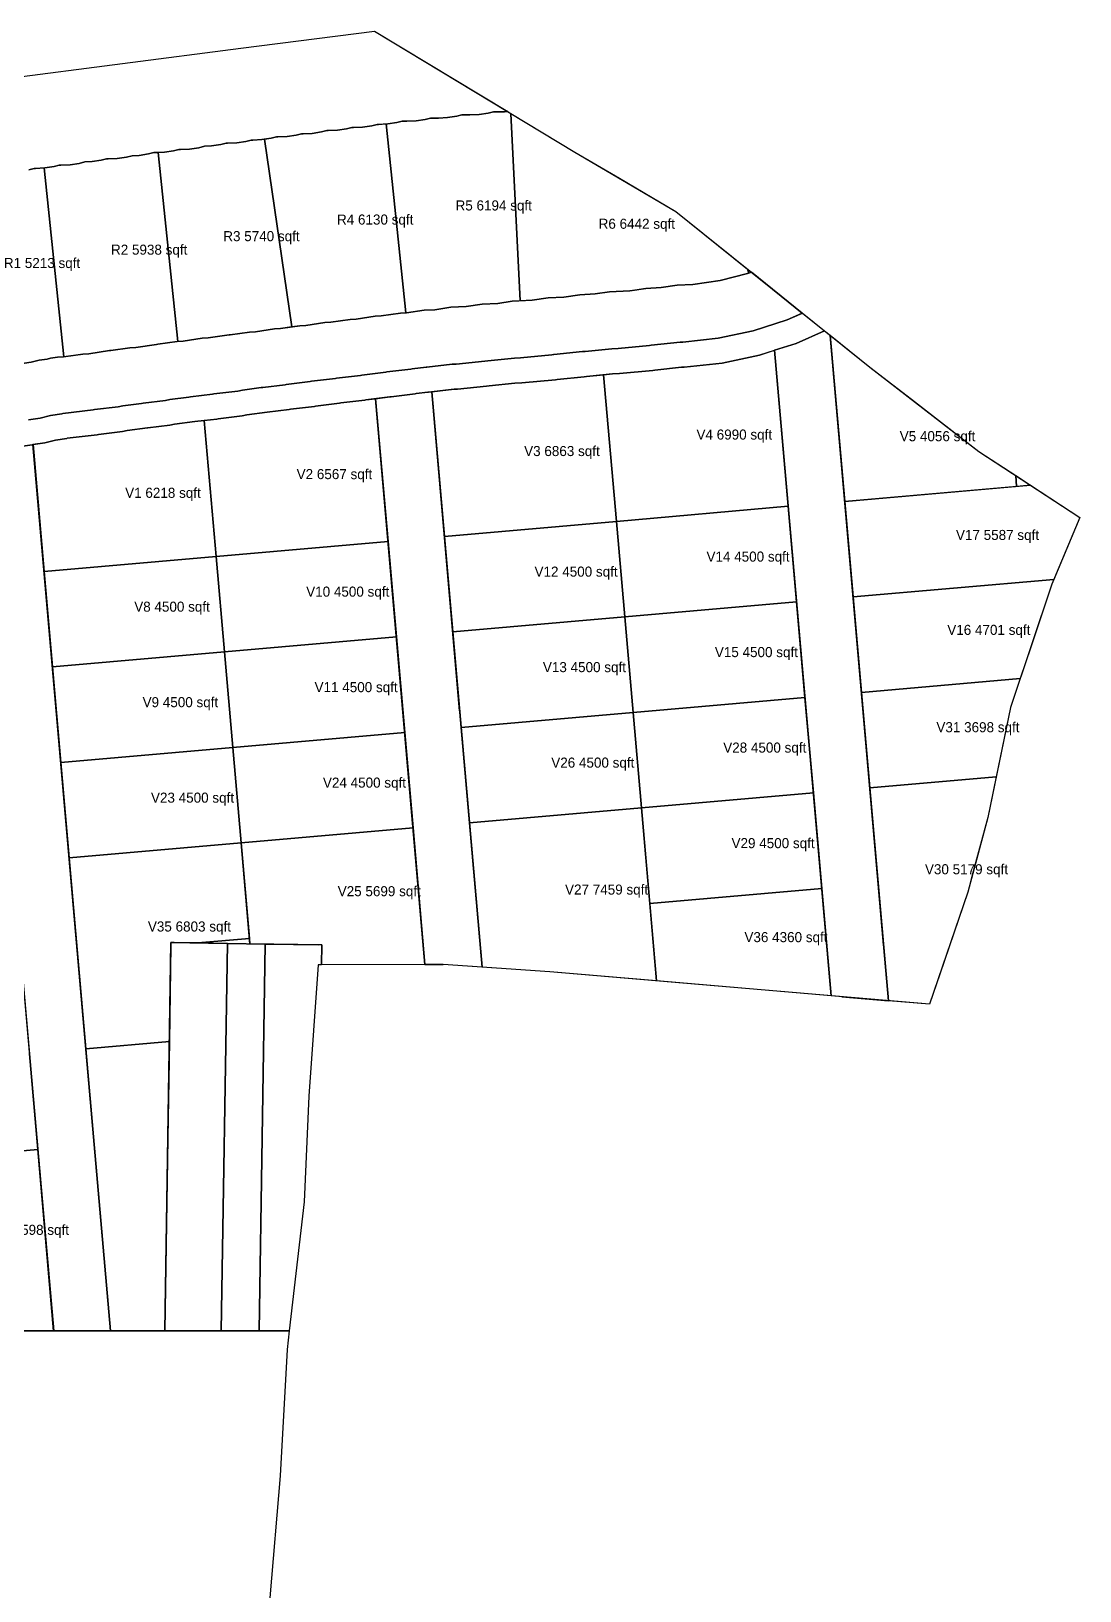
# Model space of a CAD drawing. Header units: metres. Extents: x 119 to 464, y -551 to -55.
# Drawn here: x 297.8 to 464.4, y -302.9 to -54.9 of the extents above; entities that cross this region are included whole.
import ezdxf

# ---------------------------------------------------------------- set-up
doc = ezdxf.new("R2010")
doc.units = ezdxf.units.M
for name, color, linetype in [('AMENITIES', 6, 'Continuous'), ('COLONY', 3, 'Continuous'), ('GARDENS', 82, 'Continuous'), ('PLOTS', 1, 'Continuous'), ('RESORT', 2, 'Continuous'), ('RIVER_PROMENADE', 62, 'Continuous'), ('ROADS', 8, 'Continuous'), ('TEXT', 7, 'Continuous')]:
    doc.layers.add(name, color=color, linetype=linetype)

msp = doc.modelspace()

# ---------------------------------------------------------------- linework, layer by layer
at = {"layer": 'AMENITIES'}
msp.add_lwpolyline([(319.01, -261.53), (319.01, -261.53), (319.01, -261.53), (319.01, -261.53), (310.4, -261.53), (310.4, -261.53), (310.4, -261.53), (310.4, -261.53), (310.4, -261.53), (307.81, -231.91), (307.81, -231.91), (307.81, -231.91), (306.48, -216.73), (306.48, -216.73), (306.49, -216.73), (319.75, -215.57), (319.75, -215.57), (319.75, -215.57), (319.5, -230.89), (319.5, -230.89), (319.5, -230.89), (319.5, -230.89), (319.01, -261.53), (319.01, -261.53)], close=True, dxfattribs=at)
at = {"layer": 'COLONY'}
msp.add_lwpolyline([(293.47, -62.5), (331.12, -57.65), (352.37, -54.94), (384.19, -74.16), (400.25, -83.6), (431.09, -108.36), (448.39, -121.73), (464.45, -132.24), (460.01, -142.83), (453.45, -162.43), (449.83, -179.95), (446.64, -191.8), (440.55, -209.62), (380.23, -204.48), (363.26, -203.28), (343.39, -203.37), (341.9, -224.25), (341.2, -241.03), (338.8, -261.53), (224.09, -261.53)], dxfattribs=at)
at = {"layer": 'GARDENS'}
for points in [[(400.25, -83.6), (400.25, -83.6), (400.25, -83.6), (400.25, -83.6)], [(411.61, -93.48), (411.61, -93.48), (411.61, -93.48), (411.61, -93.48)], [(417.92, -100.82), (420.35, -99.74), (412.26, -93.25), (411.83, -93.4), (411.83, -93.4), (411.83, -93.4), (411.66, -92.76), (420.36, -99.74), (417.92, -100.82)], [(392.93, -96.21), (392.93, -96.21), (392.93, -96.21), (392.93, -96.21)], [(397.93, -95.71), (397.93, -95.71), (397.93, -95.71), (397.93, -95.71)], [(402.93, -95.21), (402.93, -95.21), (402.93, -95.21), (402.93, -95.21)], [(407.31, -94.56), (407.31, -94.56), (407.31, -94.56), (407.31, -94.56)], [(375.5, -97.81), (375.5, -97.81), (375.5, -97.81), (375.5, -97.81), (375.5, -97.81)], [(377.43, -97.71), (377.43, -97.71), (377.43, -97.71), (377.43, -97.71)], [(382.43, -97.21), (382.43, -97.21), (382.43, -97.21), (382.43, -97.21)], [(387.43, -96.71), (387.43, -96.71), (387.43, -96.71), (387.43, -96.71)], [(424.78, -103.29), (427.09, -129.69), (427.09, -129.69), (427.09, -129.69), (427.09, -129.69), (427.09, -129.69), (428.41, -144.87), (428.41, -144.87), (428.41, -144.87), (428.41, -144.87), (428.41, -144.87), (429.74, -160.05), (429.74, -160.05), (429.74, -160.05), (429.74, -160.05), (431.07, -175.23), (431.07, -175.23), (431.07, -175.23), (431.07, -175.24), (432.4, -190.42), (432.4, -190.42), (432.4, -190.42), (433.26, -200.23), (424.77, -103.29), (424.78, -103.29)], [(424.93, -208.29), (424.93, -208.29), (423.43, -191.2), (423.43, -191.2), (423.43, -191.2), (423.43, -191.2), (422.1, -176.02), (420.77, -160.84), (419.45, -145.66), (418.12, -130.47), (418.12, -130.47), (418.12, -130.47), (418.12, -130.47), (415.95, -105.67), (415.95, -105.67), (415.95, -105.67), (419.36, -104.56), (415.95, -105.67), (424.93, -208.29), (424.93, -208.29), (424.93, -208.29)], [(396.91, -108.8), (396.91, -108.8), (396.91, -108.8), (396.91, -108.8)], [(401.16, -108.36), (401.16, -108.36), (401.16, -108.36), (401.16, -108.36)], [(370.16, -111.36), (370.16, -111.36), (370.16, -111.36), (370.16, -111.36)], [(374.66, -110.91), (374.66, -110.91), (374.66, -110.91), (374.66, -110.91)], [(381.41, -110.3), (381.41, -110.3), (381.41, -110.3), (381.41, -110.3)], [(385.66, -109.86), (385.66, -109.86), (385.66, -109.86), (385.66, -109.86)], [(388.75, -109.56), (388.75, -109.56), (388.75, -109.56), (388.75, -109.56), (388.75, -109.56), (388.75, -109.56), (388.75, -109.56)], [(390.16, -109.41), (390.16, -109.41), (390.16, -109.41), (390.16, -109.41)], [(347, -114.04), (347, -114.04), (347, -114.04), (347, -114.04)], [(351, -113.54), (351, -113.54), (351, -113.54), (351, -113.54)], [(357.97, -175.74), (357.16, -166.4), (355.83, -151.22), (354.5, -136.04), (354.5, -136.04), (354.5, -136.04), (354.5, -136.04), (352.51, -113.36), (352.51, -113.36), (352.51, -113.36), (352.52, -113.36), (357.97, -175.74)], [(361.45, -112.26), (361.45, -112.26), (361.45, -112.26), (363.47, -135.25), (363.47, -135.25), (363.47, -135.25), (363.47, -135.25), (364.79, -150.44), (365.89, -162.98), (361.45, -112.26), (361.45, -112.26)], [(365.03, -111.87), (365.03, -111.87), (365.03, -111.87), (365.03, -111.87)], [(332.06, -115.92), (332.06, -115.92), (332.06, -115.92), (332.06, -115.92)], [(335.3, -115.51), (335.3, -115.51), (335.3, -115.51), (335.3, -115.51)], [(339, -115.04), (339, -115.04), (339, -115.04), (339, -115.04)], [(343, -114.54), (343, -114.54), (343, -114.54), (343, -114.54)], [(313.06, -118.42), (313.06, -118.42), (313.06, -118.42), (313.06, -118.42)], [(316.3, -118.01), (316.3, -118.01), (316.3, -118.01), (316.3, -118.01)], [(320.56, -117.42), (320.56, -117.42), (320.56, -117.42), (320.56, -117.42)], [(323.8, -117.01), (323.8, -117.01), (323.8, -117.01), (323.8, -117.01)], [(325.28, -116.83), (325.28, -116.83), (325.28, -116.83), (325.28, -116.83), (325.28, -116.83), (325.28, -116.83), (325.28, -116.83)], [(327.5, -116.54), (327.5, -116.54), (327.5, -116.54), (327.5, -116.54)], [(298.07, -120.65), (298.08, -120.65), (298.08, -120.65), (298.08, -120.65), (299.84, -140.82), (299.84, -140.82), (299.84, -140.82), (299.84, -140.82), (301.17, -156), (302.5, -171.19), (303.83, -186.37), (303.83, -186.37), (303.83, -186.37), (303.83, -186.37), (306.48, -216.73), (306.48, -216.73), (306.49, -216.73), (306.48, -216.73), (306.48, -216.73), (307.81, -231.91), (307.81, -231.91), (307.81, -231.91), (310.4, -261.53), (310.4, -261.53), (310.4, -261.53), (310.4, -261.53), (310.4, -261.53), (310.4, -261.53), (298.07, -120.65)], [(301.67, -119.97), (301.67, -119.97), (301.67, -119.97), (301.67, -119.97)], [(303.53, -119.66), (303.53, -119.66), (303.53, -119.66), (303.53, -119.66), (303.53, -119.66)], [(308.5, -119.04), (308.5, -119.04), (308.5, -119.04), (308.5, -119.04)], [(456.61, -127.11), (456.61, -127.11), (454.41, -127.3), (454.41, -127.3), (454.41, -127.3), (454.26, -125.57), (454.26, -125.57), (454.26, -125.57), (456.61, -127.11), (456.61, -127.11)], [(390.79, -132.86), (390.79, -132.86), (390.79, -132.86), (390.79, -132.86), (390.79, -132.86), (390.79, -132.86), (390.79, -132.86)], [(464.45, -132.24), (464.45, -132.24), (464.45, -132.24), (464.45, -132.24), (464.45, -132.24)], [(327.17, -138.43), (327.17, -138.43), (327.17, -138.43), (327.17, -138.43), (327.17, -138.43), (327.17, -138.43), (327.17, -138.43)], [(460.32, -142.08), (460.32, -142.08), (460.32, -142.08), (460.32, -142.08), (460.32, -142.08), (460.32, -142.08), (460.32, -142.08)], [(454.98, -157.84), (454.98, -157.84), (454.98, -157.84), (454.98, -157.84), (454.98, -157.84)], [(451.17, -173.48), (451.17, -173.48), (451.17, -173.48), (451.17, -173.48), (451.17, -173.48)], [(394.78, -178.41), (394.78, -178.41), (394.78, -178.41), (394.78, -178.41), (394.78, -178.41)], [(449.83, -179.95), (449.83, -179.95), (449.83, -179.95), (449.83, -179.95)], [(331.16, -183.98), (331.16, -183.98), (331.16, -183.98), (331.16, -183.98), (331.16, -183.98), (331.16, -183.98), (331.16, -183.98)], [(447.36, -189.11), (447.36, -189.11), (447.36, -189.11), (447.36, -189.11)], [(446.64, -191.8), (446.64, -191.8), (446.64, -191.8), (446.64, -191.8), (446.64, -191.8), (446.64, -191.8)], [(396.11, -193.59), (396.11, -193.59), (396.11, -193.59), (396.11, -193.59), (396.11, -193.59)], [(320.01, -199.81), (320.01, -199.81), (320.54, -199.82), (320.01, -199.81), (320.01, -199.81)], [(329, -199.95), (324.28, -199.88), (332.48, -199.16), (332.48, -199.16), (332.48, -199.16), (332.56, -200.01), (332.56, -200.01), (332.56, -200.01), (343.46, -200.18), (335, -200.05), (329, -199.95)], [(328.01, -261.53), (329, -199.95), (335, -200.05), (334.01, -261.53), (328.01, -261.53)], [(344, -200.2), (344, -200.2), (344, -200.2), (343.95, -203.37), (343.95, -203.37), (344, -200.2)], [(360.38, -203.29), (363.26, -203.28), (360.38, -203.29), (360.38, -203.29)], [(397.18, -205.92), (397.18, -205.92), (397.18, -205.92), (397.18, -205.92), (397.18, -205.92), (397.18, -205.92), (397.18, -205.92)], [(434.03, -209.06), (434.03, -209.06), (434.03, -209.06), (434.03, -209.06), (434.03, -209.06), (434.03, -209.06), (426.63, -208.43), (434.03, -209.06)], [(440.55, -209.62), (440.55, -209.62), (440.55, -209.62), (440.55, -209.62), (440.55, -209.62), (440.55, -209.62), (440.55, -209.62)], [(319.75, -215.57), (319.75, -215.57), (319.75, -215.57), (319.75, -215.57), (319.75, -215.57)], [(319.01, -261.53), (319.01, -261.53), (319.01, -261.53), (319.01, -261.53), (319.01, -261.53), (319.01, -261.53), (319.01, -261.53)]]:
    msp.add_lwpolyline(points, close=True, dxfattribs=at)
for points in [[(297.35, -116.71), (299.23, -116.45), (300.87, -116.05), (302.64, -115.77), (302.81, -115.73), (307.63, -115.15), (307.84, -115.1), (311.63, -114.65), (312.35, -114.49), (315.33, -114.1), (315.59, -114.07), (319.13, -113.65), (319.85, -113.49), (322.83, -113.1), (323.09, -113.07), (326.63, -112.65), (326.84, -112.6), (330.63, -112.15), (331.35, -111.99), (334.33, -111.6), (334.59, -111.57), (338.13, -111.15), (338.34, -111.1), (342.13, -110.65), (342.34, -110.6), (346.13, -110.15), (346.34, -110.1), (350.13, -109.65), (350.34, -109.6), (354.13, -109.15), (354.34, -109.1), (358.13, -108.65), (358.34, -108.6), (360.57, -108.34), (360.68, -108.33), (364.7, -107.88), (365.35, -107.85), (369.91, -107.37), (370.35, -107.35), (374.58, -106.91), (375.58, -106.86), (380.55, -106.4), (380.8, -106.35), (380.85, -106.35), (385.41, -105.87), (385.85, -105.85), (390.08, -105.41), (391.08, -105.36), (396.05, -104.9), (396.3, -104.85), (396.35, -104.85), (400.91, -104.37), (401.35, -104.35), (406.99, -103.76), (412.53, -102.58), (417.92, -100.82), (420.36, -99.74), (423.86, -102.55), (419.36, -104.56), (419.36, -104.56), (413.57, -106.44), (407.61, -107.71), (401.56, -108.34), (401.16, -108.36), (396.91, -108.8), (396.61, -108.86), (391.27, -109.36), (390.16, -109.41), (386.06, -109.84), (385.66, -109.86), (381.41, -110.3), (381.11, -110.36), (375.77, -110.86), (374.66, -110.91), (370.56, -111.34), (370.16, -111.36), (365.56, -111.84), (365.03, -111.87), (360.92, -112.32), (360.84, -112.32), (359, -112.54), (358.8, -112.59), (355, -113.04), (354.8, -113.09), (351, -113.54), (350.8, -113.59), (347, -114.04), (346.8, -114.09), (343, -114.54), (342.8, -114.59), (339, -115.04), (338.8, -115.09), (335.31, -115.51), (335.3, -115.51), (332.06, -115.92), (331.3, -116.09), (327.5, -116.54), (327.3, -116.59), (323.81, -117.01), (323.8, -117.01), (320.56, -117.42), (319.8, -117.59), (316.31, -118.01), (316.3, -118.01), (313.06, -118.42), (312.3, -118.59), (308.5, -119.04), (308.3, -119.09), (303.53, -119.66), (303.46, -119.68), (301.67, -119.97), (299.98, -120.38), (298.07, -120.65), (297.96, -120.68), (296.45, -120.92)], [(293.08, -166.88), (301.37, -261.53), (301.37, -261.53), (301.37, -261.53), (301.37, -261.53), (301.37, -261.53), (301.37, -261.53), (301.37, -261.53), (301.37, -261.52), (301.37, -261.52), (301.37, -261.52), (301.37, -261.52), (301.37, -261.52), (301.37, -261.52), (301.37, -261.52), (301.36, -261.52), (301.36, -261.52), (301.36, -261.52), (298.84, -232.7), (298.84, -232.7), (298.84, -232.7), (298.84, -232.7), (298.84, -232.7), (297.51, -217.52)]]:
    msp.add_lwpolyline(points, dxfattribs=at)
at = {"layer": 'PLOTS'}
for points in [[(354.47, -69.68), (355.93, -69.46), (356.76, -69.25), (357.5, -69.25), (358.97, -69.18), (360.43, -68.96), (361.26, -68.75), (362.5, -68.75), (363.97, -68.68), (365.43, -68.46), (366.26, -68.25), (367.5, -68.25), (368.97, -68.18), (370.43, -67.96), (371.26, -67.75), (373, -67.75), (373.54, -67.72), (374.01, -68), (375.5, -97.81), (374.23, -97.87), (371.93, -98.21), (369.48, -98.33), (366.93, -98.71), (364.48, -98.83), (361.93, -99.21), (360.23, -99.29), (357.43, -99.71), (357.36, -99.71), (354.21, -69.69), (354.47, -69.68)], [(374.01, -68), (374.01, -68), (384.19, -74.16), (384.19, -74.16), (391.28, -78.33), (400.25, -83.6), (400.25, -83.6), (411.65, -92.76), (411.66, -92.76), (411.66, -92.76), (411.83, -93.4), (411.83, -93.4), (411.83, -93.4), (411.61, -93.48), (411.61, -93.48), (407.31, -94.56), (407.31, -94.56), (402.93, -95.21), (402.93, -95.21), (400.48, -95.33), (400.48, -95.33), (397.93, -95.71), (397.93, -95.71), (395.48, -95.83), (395.48, -95.83), (393.73, -96.09), (392.93, -96.21), (392.93, -96.21), (389.73, -96.37), (389.73, -96.37), (387.43, -96.71), (387.43, -96.71), (384.98, -96.83), (384.98, -96.83), (382.43, -97.21), (382.43, -97.21), (379.98, -97.33), (379.98, -97.33), (377.43, -97.71), (377.43, -97.71), (375.5, -97.81), (375.5, -97.81), (375.5, -97.81), (374.01, -68), (374.01, -68)], [(335.93, -71.96), (336.76, -71.75), (337, -71.75), (338.47, -71.68), (339.93, -71.46), (340.76, -71.25), (341, -71.25), (342.47, -71.18), (343.93, -70.96), (344.76, -70.75), (345, -70.75), (346.47, -70.68), (347.93, -70.46), (348.76, -70.25), (349, -70.25), (350.47, -70.18), (351.93, -69.96), (352.76, -69.75), (353, -69.75), (354.21, -69.69), (357.36, -99.71), (356.48, -99.76), (353.43, -100.21), (352.48, -100.26), (349.43, -100.71), (348.48, -100.76), (345.43, -101.21), (344.48, -101.26), (341.43, -101.71), (340.48, -101.76), (339.24, -101.94), (334.88, -72.12), (335.93, -71.96)], [(299.97, -76.68), (301.43, -76.46), (302.26, -76.25), (302.5, -76.25), (303.97, -76.18), (305.43, -75.96), (306.32, -75.73), (307.47, -75.68), (308.93, -75.46), (309.76, -75.25), (310, -75.25), (311.47, -75.18), (312.93, -74.96), (313.82, -74.73), (314.97, -74.68), (316.43, -74.46), (317.26, -74.25), (317.5, -74.25), (317.98, -74.23), (321.09, -104.25), (320.98, -104.26), (317.93, -104.71), (317.73, -104.72), (314.43, -105.21), (313.48, -105.26), (310.43, -105.71), (310.23, -105.72), (306.93, -106.21), (305.98, -106.26), (302.98, -106.7), (299.87, -76.68), (299.97, -76.68)], [(318.97, -74.18), (320.43, -73.96), (321.26, -73.75), (321.5, -73.75), (322.97, -73.68), (324.43, -73.46), (325.32, -73.23), (326.47, -73.18), (327.93, -72.96), (328.76, -72.75), (329, -72.75), (330.47, -72.68), (331.93, -72.46), (332.76, -72.25), (333, -72.25), (334.47, -72.18), (334.88, -72.12), (339.24, -101.94), (337.43, -102.21), (336.48, -102.26), (333.43, -102.71), (332.48, -102.76), (329.43, -103.21), (329.23, -103.22), (325.93, -103.71), (324.98, -103.76), (321.93, -104.21), (321.09, -104.25), (317.98, -74.23), (318.97, -74.18)], [(454.41, -127.3), (454.41, -127.3), (427.09, -129.69), (427.09, -129.69), (427.09, -129.69), (424.77, -103.28), (424.77, -103.28), (424.78, -103.28), (431.09, -108.36), (431.09, -108.36), (437.69, -113.46), (448.39, -121.73), (448.39, -121.73), (454.26, -125.57), (454.26, -125.57), (454.26, -125.57), (454.41, -127.3), (454.41, -127.3)], [(418.12, -130.47), (418.12, -130.47), (390.79, -132.86), (390.79, -132.86), (390.79, -132.86), (388.75, -109.56), (388.75, -109.56), (388.75, -109.56), (390.16, -109.41), (390.16, -109.41), (391.27, -109.36), (391.27, -109.36), (396.61, -108.86), (396.61, -108.86), (396.91, -108.8), (396.91, -108.8), (401.16, -108.36), (401.16, -108.36), (401.56, -108.34), (401.56, -108.34), (407.61, -107.71), (407.61, -107.71), (413.57, -106.44), (413.57, -106.44), (415.95, -105.67), (415.95, -105.67), (415.95, -105.67), (418.12, -130.47), (418.12, -130.47)], [(390.79, -132.86), (390.79, -132.86), (363.47, -135.25), (363.47, -135.25), (363.47, -135.25), (361.45, -112.26), (361.45, -112.26), (361.45, -112.26), (365.03, -111.87), (365.03, -111.87), (365.56, -111.84), (365.56, -111.84), (370.16, -111.36), (370.16, -111.36), (370.56, -111.34), (370.56, -111.34), (374.66, -110.91), (374.66, -110.91), (375.77, -110.86), (375.77, -110.86), (381.11, -110.36), (381.11, -110.36), (381.41, -110.3), (381.41, -110.3), (385.66, -109.86), (385.66, -109.86), (386.06, -109.84), (386.06, -109.84), (388.75, -109.56), (388.75, -109.56), (388.75, -109.56), (390.79, -132.86), (390.79, -132.86)], [(354.5, -136.04), (354.5, -136.04), (327.17, -138.43), (327.17, -138.43), (327.17, -138.43), (325.28, -116.83), (325.28, -116.83), (325.28, -116.83), (327.3, -116.59), (327.3, -116.59), (327.5, -116.54), (327.5, -116.54), (331.3, -116.09), (331.3, -116.09), (332.06, -115.92), (332.06, -115.92), (335.3, -115.51), (335.3, -115.51), (335.31, -115.51), (335.31, -115.51), (338.8, -115.09), (338.8, -115.09), (339, -115.04), (339, -115.04), (342.8, -114.59), (342.8, -114.59), (343, -114.54), (343, -114.54), (346.8, -114.09), (346.8, -114.09), (347, -114.04), (347, -114.04), (350.8, -113.59), (350.8, -113.59), (351, -113.54), (351, -113.54), (352.51, -113.36), (352.51, -113.36), (352.51, -113.36), (354.5, -136.04), (354.5, -136.04)], [(327.17, -138.43), (327.17, -138.43), (299.84, -140.82), (299.84, -140.82), (299.84, -140.82), (298.08, -120.65), (298.08, -120.65), (298.08, -120.65), (299.98, -120.38), (299.98, -120.38), (301.67, -119.97), (301.67, -119.97), (303.46, -119.68), (303.46, -119.68), (303.53, -119.66), (303.53, -119.66), (303.53, -119.66), (308.3, -119.09), (308.3, -119.09), (308.5, -119.04), (308.5, -119.04), (312.3, -118.59), (312.3, -118.59), (313.06, -118.42), (313.06, -118.42), (316.3, -118.01), (316.3, -118.01), (316.31, -118.01), (316.31, -118.01), (319.8, -117.59), (319.8, -117.59), (320.56, -117.42), (320.56, -117.42), (323.8, -117.01), (323.8, -117.01), (323.81, -117.01), (323.81, -117.01), (325.28, -116.83), (325.28, -116.83), (325.28, -116.83), (327.17, -138.43), (327.17, -138.43)], [(428.41, -144.87), (428.41, -144.87), (427.09, -129.69), (427.09, -129.69), (427.09, -129.69), (456.61, -127.11), (456.61, -127.11), (456.61, -127.11), (464.45, -132.24), (464.45, -132.24), (464.45, -132.24), (460.32, -142.08), (460.32, -142.08), (460.32, -142.08), (428.41, -144.87), (428.41, -144.87)], [(392.12, -148.05), (390.79, -132.86), (418.12, -130.47), (419.45, -145.66), (392.12, -148.05)], [(364.79, -150.44), (363.47, -135.25), (390.79, -132.86), (392.12, -148.05), (364.79, -150.44)], [(328.5, -153.61), (327.17, -138.43), (354.5, -136.04), (355.83, -151.22), (328.5, -153.61)], [(301.17, -156), (299.84, -140.82), (327.17, -138.43), (328.5, -153.61), (301.17, -156)], [(454.98, -157.84), (454.98, -157.84), (429.74, -160.05), (429.74, -160.05), (429.74, -160.05), (428.41, -144.87), (428.41, -144.87), (428.41, -144.87), (460.32, -142.08), (460.32, -142.08), (460.32, -142.08), (460.01, -142.83), (460.01, -142.83), (456.65, -152.87), (454.98, -157.84), (454.98, -157.84)], [(393.45, -163.23), (392.12, -148.05), (419.45, -145.66), (420.77, -160.84), (393.45, -163.23)], [(366.12, -165.62), (364.79, -150.44), (392.12, -148.05), (393.45, -163.23), (366.12, -165.62)], [(329.83, -168.79), (328.5, -153.61), (355.83, -151.22), (357.16, -166.4), (329.83, -168.79)], [(302.5, -171.19), (301.17, -156), (328.5, -153.61), (329.83, -168.79), (302.5, -171.19)], [(429.74, -160.05), (454.98, -157.84), (453.45, -162.43), (451.17, -173.48), (431.07, -175.23), (429.74, -160.05)], [(394.78, -178.41), (393.45, -163.23), (420.77, -160.84), (422.1, -176.02), (394.78, -178.41)], [(367.45, -180.8), (366.12, -165.62), (393.45, -163.23), (394.78, -178.41), (367.45, -180.8)], [(331.16, -183.98), (329.83, -168.79), (357.16, -166.4), (358.48, -181.59), (331.16, -183.98)], [(303.83, -186.37), (302.5, -171.19), (329.83, -168.79), (331.16, -183.98), (303.83, -186.37)], [(440.55, -209.62), (440.55, -209.62), (440.55, -209.62), (440.55, -209.62), (434.03, -209.06), (434.03, -209.06), (434.03, -209.06), (434.03, -209.06), (434.03, -209.06), (432.4, -190.42), (432.4, -190.42), (432.4, -190.42), (431.07, -175.24), (431.07, -175.23), (431.07, -175.23), (451.17, -173.48), (451.17, -173.48), (451.17, -173.48), (449.83, -179.95), (449.83, -179.95), (447.36, -189.11), (447.36, -189.11), (447.36, -189.11), (447.36, -189.11), (446.64, -191.8), (446.64, -191.8), (446.64, -191.8), (446.64, -191.8), (442.18, -204.86), (440.55, -209.62), (440.55, -209.62)], [(396.11, -193.59), (394.78, -178.41), (422.1, -176.02), (423.43, -191.2), (396.11, -193.59)], [(397.18, -205.92), (397.18, -205.92), (380.23, -204.48), (380.23, -204.48), (369.46, -203.72), (369.46, -203.72), (369.46, -203.72), (367.45, -180.8), (367.45, -180.8), (367.45, -180.8), (394.78, -178.41), (394.78, -178.41), (394.78, -178.41), (397.18, -205.92), (397.18, -205.92)], [(360.38, -203.29), (360.38, -203.29), (343.95, -203.37), (343.95, -203.37), (343.95, -203.37), (344, -200.2), (344, -200.2), (344, -200.2), (344, -200.2), (344, -200.2), (344, -200.2), (344, -200.19), (344, -200.19), (344, -200.19), (344, -200.19), (344, -200.19), (343.99, -200.19), (343.99, -200.19), (343.99, -200.19), (343.99, -200.19), (343.99, -200.19), (343.99, -200.19), (343.99, -200.19), (332.56, -200.01), (332.56, -200.01), (332.56, -200.01), (331.16, -183.98), (331.16, -183.98), (331.16, -183.98), (358.48, -181.59), (358.48, -181.59), (358.48, -181.59), (360.38, -203.29), (360.38, -203.29)], [(319.75, -215.57), (319.75, -215.57), (306.49, -216.73), (306.48, -216.73), (306.48, -216.73), (303.83, -186.37), (303.83, -186.37), (303.83, -186.37), (331.16, -183.98), (331.16, -183.98), (331.16, -183.98), (332.48, -199.16), (332.48, -199.16), (332.48, -199.16), (324.26, -199.88), (324.26, -199.88), (320.01, -199.81), (320.01, -199.81), (320.01, -199.81), (320.01, -199.81), (320.01, -199.81), (320.01, -199.81), (320, -199.81), (320, -199.81), (320, -199.81), (320, -199.81), (320, -199.81), (320, -199.82), (320, -199.82), (320, -199.82), (320, -199.82), (320, -199.82), (320, -199.82), (320, -199.82), (319.99, -200.25), (319.75, -215.57), (319.75, -215.57)], [(424.93, -208.29), (424.93, -208.29), (413.81, -207.34), (397.18, -205.92), (397.18, -205.92), (397.18, -205.92), (396.11, -193.59), (396.11, -193.59), (396.11, -193.59), (423.43, -191.2), (423.43, -191.2), (423.43, -191.2), (424.93, -208.29), (424.93, -208.29)]]:
    msp.add_lwpolyline(points, close=True, dxfattribs=at)
for points in [[(297.43, -76.96), (298.26, -76.75), (298.5, -76.75), (299.87, -76.68), (302.98, -106.7), (302.93, -106.71), (301.98, -106.76), (300.84, -106.93), (300.31, -107.06), (299.07, -107.24), (297.81, -107.56), (295.34, -107.93)], [(297.51, -217.52), (298.84, -232.7), (298.84, -232.7), (298.84, -232.7), (298.84, -232.7), (275.12, -234.77)], [(275.12, -234.77), (298.84, -232.7), (298.84, -232.7), (298.84, -232.7), (301.36, -261.52), (301.36, -261.52), (301.36, -261.52), (301.37, -261.52), (301.37, -261.52), (301.37, -261.52), (301.37, -261.52), (301.37, -261.52), (301.37, -261.52), (301.37, -261.52), (301.37, -261.53), (301.37, -261.53), (301.37, -261.53), (301.37, -261.53), (301.37, -261.53), (301.37, -261.53), (287.53, -261.53)]]:
    msp.add_lwpolyline(points, dxfattribs=at)
at = {"layer": 'RESORT'}
msp.add_lwpolyline([(215.94, -326.8), (228.99, -298.46), (232.53, -278.27), (224.09, -261.53), (338.8, -261.53), (338.45, -264.51), (337.37, -284.59), (335.73, -303.96)], dxfattribs=at)
at = {"layer": 'RIVER_PROMENADE'}
msp.add_lwpolyline([(293.47, -62.5), (331.12, -57.65), (352.37, -54.94), (373.54, -67.72), (373, -67.75), (371.26, -67.75), (370.43, -67.96), (368.97, -68.18), (367.5, -68.25), (366.26, -68.25), (365.43, -68.46), (363.97, -68.68), (362.5, -68.75), (361.26, -68.75), (360.43, -68.96), (358.97, -69.18), (357.5, -69.25), (356.76, -69.25), (355.93, -69.46), (354.47, -69.68), (353, -69.75), (352.76, -69.75), (351.93, -69.96), (350.47, -70.18), (349, -70.25), (348.76, -70.25), (347.93, -70.46), (346.47, -70.68), (345, -70.75), (344.76, -70.75), (343.93, -70.96), (342.47, -71.18), (341, -71.25), (340.76, -71.25), (339.93, -71.46), (338.47, -71.68), (337, -71.75), (336.76, -71.75), (335.93, -71.96), (334.47, -72.18), (333, -72.25), (332.76, -72.25), (331.93, -72.46), (330.47, -72.68), (329, -72.75), (328.76, -72.75), (327.93, -72.96), (326.47, -73.18), (325.32, -73.23), (324.43, -73.46), (322.97, -73.68), (321.5, -73.75), (321.26, -73.75), (320.43, -73.96), (318.97, -74.18), (317.5, -74.25), (317.26, -74.25), (316.43, -74.46), (314.97, -74.68), (313.82, -74.73), (312.93, -74.96), (311.47, -75.18), (310, -75.25), (309.76, -75.25), (308.93, -75.46), (307.47, -75.68), (306.32, -75.73), (305.43, -75.96), (303.97, -76.18), (302.5, -76.25), (302.26, -76.25), (301.43, -76.46), (299.97, -76.68), (298.5, -76.75), (298.26, -76.75), (297.43, -76.96)], dxfattribs=at)
at = {"layer": 'ROADS'}
msp.add_lwpolyline([(295.34, -107.93), (297.81, -107.56), (299.07, -107.24), (300.31, -107.06), (300.84, -106.93), (301.98, -106.76), (302.93, -106.71), (305.98, -106.26), (306.93, -106.21), (310.23, -105.72), (310.43, -105.71), (313.48, -105.26), (314.43, -105.21), (317.73, -104.72), (317.93, -104.71), (320.98, -104.26), (321.93, -104.21), (324.98, -103.76), (325.93, -103.71), (329.23, -103.22), (329.43, -103.21), (332.48, -102.76), (333.43, -102.71), (336.48, -102.26), (337.43, -102.21), (340.48, -101.76), (341.43, -101.71), (344.48, -101.26), (345.43, -101.21), (348.48, -100.76), (349.43, -100.71), (352.48, -100.26), (353.43, -100.21), (356.48, -99.76), (357.43, -99.71), (360.23, -99.29), (361.93, -99.21), (364.48, -98.83), (366.93, -98.71), (369.48, -98.33), (371.93, -98.21), (374.23, -97.87), (377.43, -97.71), (379.98, -97.33), (382.43, -97.21), (384.98, -96.83), (387.43, -96.71), (389.73, -96.37), (392.93, -96.21), (395.48, -95.83), (397.93, -95.71), (400.48, -95.33), (402.93, -95.21), (407.31, -94.56), (411.61, -93.48), (412.26, -93.25), (420.35, -99.74), (417.92, -100.82), (412.53, -102.58), (406.99, -103.76), (406.99, -103.76), (401.35, -104.35), (400.91, -104.37), (396.35, -104.85), (396.3, -104.85), (396.05, -104.9), (391.08, -105.36), (390.08, -105.41), (385.85, -105.85), (385.41, -105.87), (380.85, -106.35), (380.8, -106.35), (380.55, -106.4), (375.58, -106.86), (374.58, -106.91), (370.35, -107.35), (369.91, -107.37), (365.35, -107.85), (364.7, -107.88), (360.68, -108.33), (360.57, -108.34), (358.34, -108.6), (358.13, -108.65), (354.34, -109.1), (354.13, -109.15), (350.34, -109.6), (350.13, -109.65), (346.34, -110.1), (346.13, -110.15), (342.34, -110.6), (342.13, -110.65), (338.34, -111.1), (338.13, -111.15), (334.59, -111.57), (334.33, -111.6), (331.35, -111.99), (330.63, -112.15), (326.84, -112.6), (326.63, -112.65), (323.09, -113.07), (322.83, -113.1), (319.85, -113.49), (319.13, -113.65), (315.59, -114.07), (315.33, -114.1), (312.35, -114.49), (311.63, -114.65), (307.84, -115.1), (307.63, -115.15), (302.81, -115.73), (302.64, -115.77), (300.87, -116.05), (299.23, -116.45), (297.35, -116.71)], dxfattribs=at)
for points in [[(424.77, -103.28), (434.03, -209.06), (424.93, -208.29), (415.95, -105.67), (419.36, -104.56), (423.86, -102.55), (423.87, -102.55), (424.77, -103.28)], [(358.8, -112.59), (359, -112.54), (360.84, -112.32), (360.92, -112.32), (361.45, -112.26), (369.46, -203.72), (363.26, -203.28), (360.38, -203.29), (352.52, -113.36), (354.8, -113.09), (355, -113.04), (358.8, -112.59)], [(297.96, -120.68), (298.07, -120.65), (310.4, -261.53), (301.37, -261.53), (289.58, -126.84), (294.29, -121.41), (294.33, -121.36), (295.46, -121.18), (296.45, -120.92), (297.96, -120.68)], [(319.01, -261.53), (320, -199.81), (329, -199.95), (328.01, -261.53), (319.01, -261.53)], [(341.2, -241.03), (338.8, -261.53), (334.01, -261.53), (335, -200.05), (344, -200.19), (343.95, -203.37), (343.39, -203.37), (341.9, -224.25), (341.2, -241.03)]]:
    msp.add_lwpolyline(points, close=True, dxfattribs=at)

# ---------------------------------------------------------------- texts
at = {"layer": 'TEXT'}
for s, p in [('R5 6194 sqft', (365.24, -83.44)), ('R4 6130 sqft', (346.4, -85.68)), ('R3 5740 sqft', (328.32, -88.32)), ('R6 6442 sqft', (387.98, -86.35)), ('R2 5938 sqft', (310.48, -90.47)), ('R1 5213 sqft', (293.45, -92.59)), ('V4 6990 sqft', (403.53, -119.86)), ('V5 4056 sqft', (435.83, -120.12)), ('V3 6863 sqft', (376.14, -122.48)), ('V2 6567 sqft', (339.98, -126.15)), ('V1 6218 sqft', (312.73, -129.12)), ('V17 5587 sqft', (444.77, -135.82)), ('V14 4500 sqft', (405.12, -139.26)), ('V12 4500 sqft', (377.79, -141.65)), ('V10 4500 sqft', (341.5, -144.83)), ('V8 4500 sqft', (314.17, -147.22)), ('V16 4701 sqft', (443.39, -150.91)), ('V15 4500 sqft', (406.45, -154.44)), ('V13 4500 sqft', (379.12, -156.83)), ('V11 4500 sqft', (342.83, -160.01)), ('V9 4500 sqft', (315.5, -162.4)), ('V31 3698 sqft', (441.66, -166.38)), ('V28 4500 sqft', (407.78, -169.62)), ('V26 4500 sqft', (380.45, -172.01)), ('V24 4500 sqft', (344.16, -175.19)), ('V23 4500 sqft', (316.83, -177.58)), ('V29 4500 sqft', (409.1, -184.81)), ('V30 5179 sqft', (439.84, -188.96)), ('V25 5699 sqft', (346.51, -192.45)), ('V27 7459 sqft', (382.64, -192.19)), ('V35 6803 sqft', (316.34, -198.06)), ('V36 4360 sqft', (411.15, -199.75)), ('V38 5598 sqft', (290.6, -246.28))]:
    msp.add_text(s, height=1.6, dxfattribs=at).set_placement(p)

doc.saveas('drawing.dxf')
